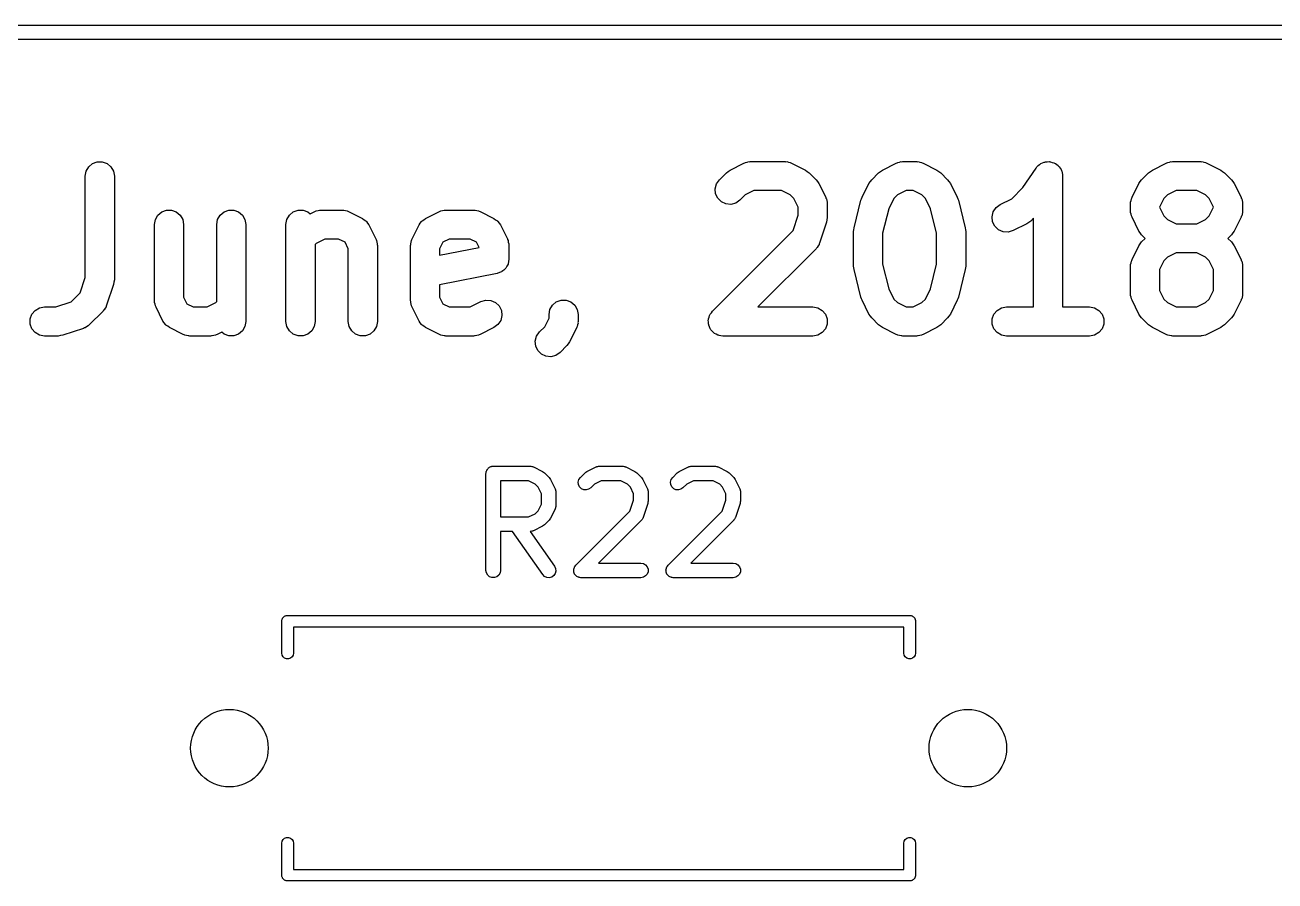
# Model space of a CAD drawing. Extents: x 25 to 125, y -131 to -25.
# Drawn here: x 37.01 to 49.91, y -33.76 to -24.93 of the extents above; entities that cross this region are included whole.
import ezdxf

# ---------------------------------------------------------------- set-up
doc = ezdxf.new("R2010")
doc.units = 0
doc.header["$MEASUREMENT"] = 0
doc.layers.add('BLACK', color=7, linetype='CONTINUOUS')

msp = doc.modelspace()

# ---------------------------------------------------------------- linework, layer by layer
at = {"layer": 'Black'}
for p, q in [((25, -24.925), (125, -24.925)), ((124.925, -25.075), (25.075, -25.075)), ((37.6286, -26.4836), (37.6376, -26.4323)), ((37.6376, -26.4323), (37.6637, -26.3872)), ((37.6637, -26.3872), (37.7036, -26.3537)), ((37.7036, -26.3537), (37.7525, -26.3358)), ((37.7525, -26.3358), (37.8046, -26.3358)), ((37.8046, -26.3358), (37.8536, -26.3537)), ((37.8536, -26.3537), (37.8935, -26.3872)), ((37.8935, -26.3872), (37.9195, -26.4323)), ((37.9195, -26.4323), (37.9286, -26.4836)), ((44.2439, -26.4489), (44.2636, -26.4352)), ((44.2636, -26.4352), (44.2829, -26.4208)), ((44.2829, -26.4208), (44.4258, -26.3494)), ((44.4258, -26.3494), (44.4341, -26.3469)), ((44.4341, -26.3469), (44.4416, -26.3426)), ((44.4416, -26.3426), (44.4589, -26.3396)), ((44.4589, -26.3396), (44.4757, -26.3346)), ((44.4757, -26.3346), (44.4843, -26.3351)), ((44.4843, -26.3351), (44.4929, -26.3336)), ((44.4929, -26.3336), (44.85, -26.3336)), ((44.85, -26.3336), (44.8585, -26.3351)), ((44.8585, -26.3351), (44.8672, -26.3346)), ((44.8672, -26.3346), (44.884, -26.3396)), ((44.884, -26.3396), (44.9013, -26.3426)), ((44.9013, -26.3426), (44.9088, -26.3469)), ((44.9088, -26.3469), (44.9171, -26.3494)), ((44.9171, -26.3494), (45.0599, -26.4208)), ((45.0599, -26.4208), (45.0792, -26.4351)), ((45.0792, -26.4351), (45.0989, -26.4489)), ((45.8154, -26.4489), (45.835, -26.4352)), ((45.835, -26.4352), (45.8543, -26.4208)), ((45.8543, -26.4208), (45.9972, -26.3494)), ((45.9972, -26.3494), (46.0055, -26.3469)), ((46.0055, -26.3469), (46.013, -26.3426)), ((46.013, -26.3426), (46.0303, -26.3396)), ((46.0303, -26.3396), (46.0471, -26.3346)), ((46.0471, -26.3346), (46.0558, -26.3351)), ((46.0558, -26.3351), (46.0643, -26.3336)), ((46.0643, -26.3336), (46.2071, -26.3336)), ((46.2071, -26.3336), (46.2157, -26.3351)), ((46.2157, -26.3351), (46.2243, -26.3346)), ((46.2243, -26.3346), (46.2411, -26.3396)), ((46.2411, -26.3396), (46.2584, -26.3426)), ((46.2584, -26.3426), (46.2659, -26.3469)), ((46.2659, -26.3469), (46.2742, -26.3494)), ((46.2742, -26.3494), (46.4171, -26.4208)), ((46.4171, -26.4208), (46.4364, -26.4351)), ((46.4364, -26.4351), (46.4561, -26.4489)), ((47.3049, -26.6023), (47.4395, -26.4004)), ((47.4395, -26.4004), (47.4452, -26.3944)), ((47.4452, -26.3944), (47.4494, -26.3872)), ((47.4494, -26.3872), (47.4631, -26.3756)), ((47.4631, -26.3756), (47.4755, -26.3627)), ((47.4755, -26.3627), (47.4829, -26.359)), ((47.4829, -26.359), (47.4893, -26.3537)), ((47.4893, -26.3537), (47.5061, -26.3475)), ((47.5061, -26.3475), (47.5222, -26.3396)), ((47.5222, -26.3396), (47.5304, -26.3387)), ((47.5304, -26.3387), (47.5382, -26.3358)), ((47.5382, -26.3358), (47.5561, -26.3358)), ((47.5561, -26.3358), (47.5739, -26.3339)), ((47.5739, -26.3339), (47.582, -26.3358)), ((47.582, -26.3358), (47.5903, -26.3358)), ((47.5903, -26.3358), (47.6072, -26.342)), ((47.6072, -26.342), (47.6246, -26.3462)), ((47.6246, -26.3462), (47.6315, -26.3508)), ((47.6315, -26.3508), (47.6393, -26.3537)), ((47.6393, -26.3537), (47.653, -26.3652)), ((47.653, -26.3652), (47.6679, -26.3751)), ((47.6679, -26.3751), (47.6728, -26.3818)), ((47.6728, -26.3818), (47.6792, -26.3872)), ((47.6792, -26.3872), (47.6881, -26.4027)), ((47.6881, -26.4027), (47.6987, -26.4171)), ((47.6987, -26.4171), (47.7011, -26.4251)), ((47.7011, -26.4251), (47.7052, -26.4323)), ((47.7052, -26.4323), (47.7083, -26.4499)), ((48.6011, -26.4489), (48.6208, -26.4351)), ((48.6208, -26.4351), (48.6401, -26.4208)), ((48.6401, -26.4208), (48.7829, -26.3494)), ((48.7829, -26.3494), (48.7912, -26.3469)), ((48.7912, -26.3469), (48.7987, -26.3426)), ((48.7987, -26.3426), (48.816, -26.3396)), ((48.816, -26.3396), (48.8329, -26.3346)), ((48.8329, -26.3346), (48.8415, -26.3351)), ((48.8415, -26.3351), (48.85, -26.3336)), ((48.85, -26.3336), (49.1357, -26.3336)), ((49.1357, -26.3336), (49.1442, -26.3351)), ((49.1442, -26.3351), (49.1529, -26.3346)), ((49.1529, -26.3346), (49.1697, -26.3396)), ((49.1697, -26.3396), (49.187, -26.3426)), ((49.187, -26.3426), (49.1945, -26.3469)), ((49.1945, -26.3469), (49.2028, -26.3494)), ((49.2028, -26.3494), (49.3457, -26.4208)), ((49.3457, -26.4208), (49.3649, -26.4351)), ((49.3649, -26.4351), (49.3846, -26.4489)), ((37.6286, -27.5307), (37.6286, -26.4836)), ((37.9286, -26.4836), (37.9286, -27.555)), ((44.1291, -26.6134), (44.1426, -26.563)), ((44.1426, -26.563), (44.1725, -26.5204)), ((44.1725, -26.5204), (44.2439, -26.4489)), ((45.0989, -26.4489), (45.1704, -26.5204)), ((45.1704, -26.5204), (45.1841, -26.54)), ((45.1841, -26.54), (45.1985, -26.5593)), ((45.1985, -26.5593), (45.2699, -26.7022)), ((45.6444, -26.7022), (45.7158, -26.5593)), ((45.7158, -26.5593), (45.7302, -26.54)), ((45.7302, -26.54), (45.7439, -26.5204)), ((45.7439, -26.5204), (45.8154, -26.4489)), ((46.4561, -26.4489), (46.5275, -26.5204)), ((46.5275, -26.5204), (46.5413, -26.54)), ((46.5413, -26.54), (46.5556, -26.5593)), ((46.5556, -26.5593), (46.627, -26.7022)), ((47.7083, -26.4499), (47.7134, -26.4671)), ((47.7134, -26.4671), (47.7128, -26.4754)), ((47.7128, -26.4754), (47.7143, -26.4836)), ((47.7143, -26.4836), (47.7143, -27.8336)), ((48.4301, -26.7022), (48.5015, -26.5593)), ((48.5015, -26.5593), (48.5159, -26.5401)), ((48.5159, -26.5401), (48.5296, -26.5204)), ((48.5296, -26.5204), (48.6011, -26.4489)), ((49.3846, -26.4489), (49.4561, -26.5204)), ((49.4561, -26.5204), (49.4698, -26.54)), ((49.4698, -26.54), (49.4842, -26.5593)), ((49.4842, -26.5593), (49.5556, -26.7022)), ((44.1337, -26.6653), (44.1291, -26.6134)), ((44.1557, -26.7125), (44.1337, -26.6653)), ((44.4389, -26.6783), (44.3846, -26.7325)), ((44.5283, -26.6336), (44.4389, -26.6783)), ((44.8146, -26.6336), (44.5283, -26.6336)), ((44.904, -26.6783), (44.8146, -26.6336)), ((44.941, -26.7153), (44.904, -26.6783)), ((46.0103, -26.6783), (45.9733, -26.7153)), ((46.0997, -26.6336), (46.0103, -26.6783)), ((46.1717, -26.6336), (46.0997, -26.6336)), ((46.2611, -26.6783), (46.1717, -26.6336)), ((46.2982, -26.7153), (46.2611, -26.6783)), ((47.1897, -26.7174), (47.3049, -26.6023)), ((48.796, -26.6783), (48.759, -26.7153)), ((48.8854, -26.6336), (48.796, -26.6783)), ((49.1003, -26.6336), (48.8854, -26.6336)), ((49.1897, -26.6783), (49.1003, -26.6336)), ((49.2267, -26.7153), (49.1897, -26.6783)), ((44.1925, -26.7493), (44.1557, -26.7125)), ((44.2397, -26.7713), (44.1925, -26.7493)), ((44.2916, -26.7759), (44.2397, -26.7713)), ((44.342, -26.7624), (44.2916, -26.7759)), ((44.3846, -26.7325), (44.342, -26.7624)), ((44.9857, -26.8047), (44.941, -26.7153)), ((44.9857, -26.8878), (44.9857, -26.8047)), ((45.2699, -26.7022), (45.2723, -26.7105)), ((45.2723, -26.7105), (45.2767, -26.718)), ((45.2767, -26.718), (45.2797, -26.7353)), ((45.2797, -26.7353), (45.2847, -26.7521)), ((45.2847, -26.7521), (45.2842, -26.7608)), ((45.2842, -26.7608), (45.2857, -26.7693)), ((45.2857, -26.7693), (45.2857, -26.9121)), ((45.5616, -27.0186), (45.6331, -26.7329)), ((45.6331, -26.7329), (45.6397, -26.7179)), ((45.6397, -26.7179), (45.6444, -26.7022)), ((45.9201, -26.8216), (45.8571, -27.0735)), ((45.9733, -26.7153), (45.9201, -26.8216)), ((46.3513, -26.8216), (46.2982, -26.7153)), ((46.4143, -27.0735), (46.3513, -26.8216)), ((46.627, -26.7022), (46.6317, -26.7179)), ((46.6317, -26.7179), (46.6384, -26.7329)), ((46.6384, -26.7329), (46.7098, -27.0186)), ((46.9981, -26.8525), (47.0268, -26.809)), ((47.0268, -26.809), (47.0686, -26.778)), ((47.0686, -26.778), (47.1897, -26.7174)), ((48.4143, -26.7693), (48.4158, -26.7608)), ((48.4143, -26.8407), (48.4143, -26.7693)), ((48.4153, -26.7521), (48.4203, -26.7353)), ((48.4158, -26.7608), (48.4153, -26.7521)), ((48.4203, -26.7353), (48.4233, -26.718)), ((48.4233, -26.718), (48.4277, -26.7105)), ((48.4277, -26.7105), (48.4301, -26.7022)), ((48.759, -26.7153), (48.7143, -26.8047)), ((48.7143, -26.8047), (48.7143, -26.8053)), ((48.7143, -26.8053), (48.759, -26.8947)), ((49.2714, -26.8047), (49.2267, -26.7153)), ((49.2267, -26.8947), (49.2714, -26.8053)), ((49.2714, -26.8053), (49.2714, -26.8047)), ((49.5556, -26.7022), (49.5581, -26.7105)), ((49.5581, -26.7105), (49.5624, -26.718)), ((49.5624, -26.718), (49.5654, -26.7353)), ((49.5654, -26.7353), (49.5704, -26.7521)), ((49.5704, -26.7521), (49.5699, -26.7608)), ((49.5699, -26.7608), (49.5714, -26.7693)), ((49.5714, -26.7693), (49.5714, -26.8407)), ((38.3429, -26.9836), (38.3519, -26.9323)), ((38.3519, -26.9323), (38.378, -26.8872)), ((38.378, -26.8872), (38.4179, -26.8537)), ((38.4179, -26.8537), (38.4668, -26.8358)), ((38.4668, -26.8358), (38.5189, -26.8358)), ((38.5189, -26.8358), (38.5679, -26.8537)), ((38.5679, -26.8537), (38.6078, -26.8872)), ((38.6078, -26.8872), (38.6338, -26.9323)), ((38.6338, -26.9323), (38.6429, -26.9836)), ((38.9857, -26.9836), (38.9948, -26.9323)), ((38.9948, -26.9323), (39.0208, -26.8872)), ((39.0208, -26.8872), (39.0607, -26.8537)), ((39.0607, -26.8537), (39.1097, -26.8358)), ((39.1097, -26.8358), (39.1618, -26.8358)), ((39.1618, -26.8358), (39.2107, -26.8537)), ((39.2107, -26.8537), (39.2506, -26.8872)), ((39.2506, -26.8872), (39.2767, -26.9323)), ((39.2767, -26.9323), (39.2857, -26.9836)), ((39.7, -26.9836), (39.709, -26.9323)), ((39.709, -26.9323), (39.7351, -26.8872)), ((39.7351, -26.8872), (39.775, -26.8537)), ((39.775, -26.8537), (39.824, -26.8358)), ((39.824, -26.8358), (39.876, -26.8358)), ((39.876, -26.8358), (39.925, -26.8537)), ((39.925, -26.8537), (39.9488, -26.8736)), ((39.9488, -26.8736), (39.9972, -26.8494)), ((39.9972, -26.8494), (40.0055, -26.8469)), ((40.0055, -26.8469), (40.013, -26.8426)), ((40.013, -26.8426), (40.0303, -26.8396)), ((40.0303, -26.8396), (40.0471, -26.8346)), ((40.0471, -26.8346), (40.0558, -26.8351)), ((40.0558, -26.8351), (40.0643, -26.8336)), ((40.0643, -26.8336), (40.2786, -26.8336)), ((40.2786, -26.8336), (40.2871, -26.8351)), ((40.2871, -26.8351), (40.2957, -26.8346)), ((40.2957, -26.8346), (40.3126, -26.8396)), ((40.3126, -26.8396), (40.3299, -26.8426)), ((40.3299, -26.8426), (40.3374, -26.8469)), ((40.3374, -26.8469), (40.3457, -26.8494)), ((40.3457, -26.8494), (40.4885, -26.9208)), ((40.4885, -26.9208), (40.5062, -26.9339)), ((40.5062, -26.9339), (40.5246, -26.9461)), ((40.5246, -26.9461), (40.527, -26.9494)), ((40.527, -26.9494), (40.5304, -26.9519)), ((40.5304, -26.9519), (40.5425, -26.9702)), ((41.0861, -26.9702), (41.0982, -26.9519)), ((41.0982, -26.9519), (41.1015, -26.9494)), ((41.1015, -26.9494), (41.104, -26.9461)), ((41.104, -26.9461), (41.1224, -26.934)), ((41.1224, -26.934), (41.1401, -26.9208)), ((41.1401, -26.9208), (41.2829, -26.8494)), ((41.2829, -26.8494), (41.2912, -26.8469)), ((41.2912, -26.8469), (41.2987, -26.8426)), ((41.2987, -26.8426), (41.316, -26.8396)), ((41.316, -26.8396), (41.3329, -26.8346)), ((41.3329, -26.8346), (41.3415, -26.8351)), ((41.3415, -26.8351), (41.35, -26.8336)), ((41.35, -26.8336), (41.6357, -26.8336)), ((41.6357, -26.8336), (41.6442, -26.8351)), ((41.6442, -26.8351), (41.6529, -26.8346)), ((41.6529, -26.8346), (41.6697, -26.8396)), ((41.6697, -26.8396), (41.687, -26.8426)), ((41.687, -26.8426), (41.6945, -26.8469)), ((41.6945, -26.8469), (41.7028, -26.8494)), ((41.7028, -26.8494), (41.8457, -26.9208)), ((41.8457, -26.9208), (41.8633, -26.9339)), ((41.8633, -26.9339), (41.8817, -26.9461)), ((41.8817, -26.9461), (41.8842, -26.9494)), ((41.8842, -26.9494), (41.8875, -26.9519)), ((41.8875, -26.9519), (41.8996, -26.9702)), ((44.9332, -27.0454), (44.9857, -26.8878)), ((45.2815, -26.9358), (45.278, -26.9596)), ((45.2857, -26.9121), (45.2815, -26.9358)), ((46.986, -26.9032), (46.9981, -26.8525)), ((46.9919, -26.9549), (46.986, -26.9032)), ((47.0152, -27.0015), (46.9919, -26.9549)), ((47.3846, -26.9468), (47.365, -26.9606)), ((47.4143, -26.9171), (47.3846, -26.9468)), ((47.4143, -27.8336), (47.4143, -26.9171)), ((48.4158, -26.8492), (48.4143, -26.8407)), ((48.4153, -26.8579), (48.4158, -26.8492)), ((48.4203, -26.8747), (48.4153, -26.8579)), ((48.4233, -26.892), (48.4203, -26.8747)), ((48.4277, -26.8995), (48.4233, -26.892)), ((48.4301, -26.9078), (48.4277, -26.8995)), ((48.5015, -27.0507), (48.4301, -26.9078)), ((48.759, -26.8947), (48.796, -26.9317)), ((48.796, -26.9317), (48.8854, -26.9764)), ((49.1003, -26.9764), (49.1897, -26.9317)), ((49.1897, -26.9317), (49.2267, -26.8947)), ((49.5556, -26.9078), (49.4842, -27.0507)), ((49.5581, -26.8995), (49.5556, -26.9078)), ((49.5624, -26.892), (49.5581, -26.8995)), ((49.5654, -26.8747), (49.5624, -26.892)), ((49.5704, -26.8579), (49.5654, -26.8747)), ((49.5714, -26.8407), (49.5699, -26.8492)), ((49.5699, -26.8492), (49.5704, -26.8579)), ((38.3429, -27.7693), (38.3429, -26.9836)), ((38.6429, -26.9836), (38.6429, -27.7339)), ((38.9857, -27.7786), (38.9857, -26.9836)), ((39.2857, -26.9836), (39.2857, -27.9836)), ((39.7, -27.9836), (39.7, -26.9836)), ((40.5425, -26.9702), (40.5556, -26.9879)), ((40.5556, -26.9879), (40.627, -27.1308)), ((41.0016, -27.1308), (41.073, -26.9879)), ((41.073, -26.9879), (41.0861, -26.9702)), ((41.8996, -26.9702), (41.9127, -26.9879)), ((41.9127, -26.9879), (41.9842, -27.1308)), ((44.1011, -27.8775), (44.9332, -27.0454)), ((45.278, -26.9596), (45.2066, -27.1739)), ((45.5571, -27.055), (45.5603, -27.0369)), ((45.5571, -27.4121), (45.5571, -27.055)), ((45.5603, -27.0369), (45.5616, -27.0186)), ((45.8571, -27.0735), (45.8571, -27.3937)), ((46.4143, -27.3937), (46.4143, -27.0735)), ((46.7098, -27.0186), (46.7111, -27.0369)), ((46.7111, -27.0369), (46.7143, -27.055)), ((46.7143, -27.055), (46.7143, -27.4121)), ((47.0531, -27.0373), (47.0152, -27.0015)), ((47.1009, -27.058), (47.0531, -27.0373)), ((47.1529, -27.0612), (47.1009, -27.058)), ((47.2028, -27.0463), (47.1529, -27.0612)), ((47.3457, -26.9749), (47.2028, -27.0463)), ((47.365, -26.9606), (47.3457, -26.9749)), ((48.5159, -27.0699), (48.5015, -27.0507)), ((48.5296, -27.0896), (48.5159, -27.0699)), ((48.8854, -26.9764), (49.1003, -26.9764)), ((49.4698, -27.07), (49.4561, -27.0896)), ((49.4842, -27.0507), (49.4698, -27.07)), ((40.0103, -27.1783), (40, -27.1886)), ((40, -27.1886), (40, -27.9836)), ((40.0997, -27.1336), (40.0103, -27.1783)), ((40.2432, -27.1336), (40.0997, -27.1336)), ((40.3096, -27.1668), (40.2432, -27.1336)), ((40.3429, -27.2333), (40.3096, -27.1668)), ((40.627, -27.1308), (40.6295, -27.1391)), ((40.6295, -27.1391), (40.6338, -27.1466)), ((40.6338, -27.1466), (40.6369, -27.1639)), ((40.6369, -27.1639), (40.6419, -27.1807)), ((40.6419, -27.1807), (40.6414, -27.1893)), ((40.6414, -27.1893), (40.6429, -27.1979)), ((40.6429, -27.1979), (40.6429, -27.9836)), ((40.9857, -27.1979), (40.9872, -27.1893)), ((40.9857, -27.7693), (40.9857, -27.1979)), ((40.9867, -27.1807), (40.9917, -27.1639)), ((40.9872, -27.1893), (40.9867, -27.1807)), ((40.9917, -27.1639), (40.9948, -27.1466)), ((40.9948, -27.1466), (40.9991, -27.1391)), ((40.9991, -27.1391), (41.0016, -27.1308)), ((41.3189, -27.1668), (41.2857, -27.2333)), ((41.3854, -27.1336), (41.3189, -27.1668)), ((41.6003, -27.1336), (41.3854, -27.1336)), ((41.6668, -27.1668), (41.6003, -27.1336)), ((41.6929, -27.2192), (41.6668, -27.1668)), ((41.9842, -27.1308), (41.9866, -27.1391)), ((41.9866, -27.1391), (41.991, -27.1466)), ((41.991, -27.1466), (41.994, -27.1639)), ((41.994, -27.1639), (41.999, -27.1807)), ((41.999, -27.1807), (41.9985, -27.1893)), ((41.9985, -27.1893), (42, -27.1979)), ((42, -27.1979), (42, -27.3407)), ((45.1902, -27.2042), (45.1818, -27.2197)), ((45.2002, -27.1898), (45.1902, -27.2042)), ((45.2025, -27.1815), (45.2002, -27.1898)), ((45.2066, -27.1739), (45.2025, -27.1815)), ((48.4301, -27.3451), (48.5015, -27.2022)), ((48.5015, -27.2022), (48.5159, -27.1829)), ((48.5159, -27.1829), (48.5296, -27.1632)), ((48.5664, -27.1264), (48.5296, -27.0896)), ((48.5296, -27.1632), (48.5664, -27.1264)), ((49.4561, -27.0896), (49.4193, -27.1264)), ((49.4193, -27.1264), (49.4561, -27.1632)), ((49.4561, -27.1632), (49.4698, -27.1829)), ((49.4698, -27.1829), (49.4842, -27.2022)), ((49.4842, -27.2022), (49.5556, -27.3451)), ((40.3429, -27.9836), (40.3429, -27.2333)), ((41.2857, -27.3006), (41.6929, -27.2192)), ((41.2857, -27.2333), (41.2857, -27.3006)), ((42, -27.3407), (41.9958, -27.3647)), ((45.1704, -27.2325), (44.5693, -27.8336)), ((45.1753, -27.2254), (45.1704, -27.2325)), ((45.1818, -27.2197), (45.1753, -27.2254)), ((48.4277, -27.3533), (48.4301, -27.3451)), ((48.796, -27.3211), (48.759, -27.3581)), ((48.8854, -27.2764), (48.796, -27.3211)), ((49.1003, -27.2764), (48.8854, -27.2764)), ((49.1897, -27.3211), (49.1003, -27.2764)), ((49.2267, -27.3581), (49.1897, -27.3211)), ((49.5556, -27.3451), (49.5581, -27.3533)), ((41.925, -27.4706), (41.9021, -27.4789)), ((41.9263, -27.4695), (41.925, -27.4706)), ((41.928, -27.4689), (41.9263, -27.4695)), ((41.9462, -27.4528), (41.928, -27.4689)), ((41.9649, -27.4371), (41.9462, -27.4528)), ((41.9658, -27.4356), (41.9649, -27.4371)), ((41.9671, -27.4345), (41.9658, -27.4356)), ((41.9788, -27.4131), (41.9671, -27.4345)), ((41.991, -27.392), (41.9788, -27.4131)), ((41.9913, -27.3903), (41.991, -27.392)), ((41.9921, -27.3888), (41.9913, -27.3903)), ((41.9958, -27.3647), (41.9921, -27.3888)), ((45.5603, -27.4302), (45.5571, -27.4121)), ((45.5616, -27.4485), (45.5603, -27.4302)), ((45.6331, -27.7342), (45.5616, -27.4485)), ((45.8571, -27.3937), (45.9201, -27.6455)), ((46.3513, -27.6455), (46.4143, -27.3937)), ((46.7098, -27.4485), (46.6384, -27.7342)), ((46.7111, -27.4302), (46.7098, -27.4485)), ((46.7143, -27.4121), (46.7111, -27.4302)), ((48.4143, -27.4121), (48.4158, -27.4036)), ((48.4143, -27.6979), (48.4143, -27.4121)), ((48.4153, -27.395), (48.4203, -27.3781)), ((48.4158, -27.4036), (48.4153, -27.395)), ((48.4203, -27.3781), (48.4233, -27.3608)), ((48.4233, -27.3608), (48.4277, -27.3533)), ((48.759, -27.3581), (48.7143, -27.4476)), ((48.7143, -27.4476), (48.7143, -27.6624)), ((49.2714, -27.4476), (49.2267, -27.3581)), ((49.2714, -27.6624), (49.2714, -27.4476)), ((49.5581, -27.3533), (49.5624, -27.3608)), ((49.5624, -27.3608), (49.5654, -27.3781)), ((49.5654, -27.3781), (49.5704, -27.395)), ((49.5704, -27.395), (49.5699, -27.4036)), ((49.5699, -27.4036), (49.5714, -27.4121)), ((49.5714, -27.4121), (49.5714, -27.6979)), ((37.576, -27.6883), (37.6286, -27.5307)), ((37.9209, -27.6024), (37.8494, -27.8167)), ((37.9244, -27.5787), (37.9209, -27.6024)), ((37.9286, -27.555), (37.9244, -27.5787)), ((41.8794, -27.4878), (41.2857, -27.6065)), ((41.9021, -27.4789), (41.8794, -27.4878)), ((37.4833, -27.781), (37.576, -27.6883)), ((41.2857, -27.6065), (41.2857, -27.7339)), ((45.9201, -27.6455), (45.9733, -27.7519)), ((46.2982, -27.7519), (46.3513, -27.6455)), ((48.4158, -27.7064), (48.4143, -27.6979)), ((48.4153, -27.715), (48.4158, -27.7064)), ((48.4203, -27.7318), (48.4153, -27.715)), ((48.4233, -27.7492), (48.4203, -27.7318)), ((48.7143, -27.6624), (48.759, -27.7519)), ((49.2267, -27.7519), (49.2714, -27.6624)), ((49.5654, -27.7319), (49.5624, -27.7492)), ((49.5704, -27.715), (49.5654, -27.7319)), ((49.5714, -27.6979), (49.5699, -27.7064)), ((49.5699, -27.7064), (49.5704, -27.715)), ((37.1107, -27.8687), (37.1558, -27.8426)), ((37.1558, -27.8426), (37.2071, -27.8336)), ((37.2071, -27.8336), (37.3257, -27.8336)), ((37.3257, -27.8336), (37.4833, -27.781)), ((37.833, -27.8471), (37.8246, -27.8625)), ((37.8431, -27.8327), (37.833, -27.8471)), ((37.8453, -27.8243), (37.8431, -27.8327)), ((37.8494, -27.8167), (37.8453, -27.8243)), ((38.3444, -27.7778), (38.3429, -27.7693)), ((38.3438, -27.7864), (38.3444, -27.7778)), ((38.3489, -27.8033), (38.3438, -27.7864)), ((38.3519, -27.8206), (38.3489, -27.8033)), ((38.3562, -27.8281), (38.3519, -27.8206)), ((38.3587, -27.8364), (38.3562, -27.8281)), ((38.4301, -27.9792), (38.3587, -27.8364)), ((38.6429, -27.7339), (38.6761, -27.8003)), ((38.6761, -27.8003), (38.7426, -27.8336)), ((38.7426, -27.8336), (38.886, -27.8336)), ((38.886, -27.8336), (38.9754, -27.7889)), ((38.9754, -27.7889), (38.9857, -27.7786)), ((40.9872, -27.7778), (40.9857, -27.7693)), ((40.9867, -27.7864), (40.9872, -27.7778)), ((40.9917, -27.8033), (40.9867, -27.7864)), ((40.9948, -27.8206), (40.9917, -27.8033)), ((40.9991, -27.8281), (40.9948, -27.8206)), ((41.0016, -27.8364), (40.9991, -27.8281)), ((41.073, -27.9792), (41.0016, -27.8364)), ((41.2857, -27.7339), (41.3189, -27.8003)), ((41.3189, -27.8003), (41.3854, -27.8336)), ((41.3854, -27.8336), (41.6003, -27.8336)), ((41.6003, -27.8336), (41.7115, -27.778)), ((41.7115, -27.778), (41.7614, -27.7631)), ((41.7614, -27.7631), (41.8134, -27.7662)), ((41.8134, -27.7662), (41.8612, -27.787)), ((41.8612, -27.787), (41.899, -27.8228)), ((41.899, -27.8228), (41.9223, -27.8694)), ((42.4143, -27.9121), (42.4233, -27.8608)), ((42.4233, -27.8608), (42.4494, -27.8157)), ((42.4494, -27.8157), (42.4893, -27.7822)), ((42.4893, -27.7822), (42.5382, -27.7644)), ((42.5382, -27.7644), (42.5903, -27.7644)), ((42.5903, -27.7644), (42.6393, -27.7822)), ((42.6393, -27.7822), (42.6792, -27.8157)), ((42.6792, -27.8157), (42.7052, -27.8608)), ((42.7052, -27.8608), (42.7143, -27.9121)), ((44.5693, -27.8336), (45.1357, -27.8336)), ((45.1357, -27.8336), (45.187, -27.8426)), ((45.187, -27.8426), (45.2321, -27.8687)), ((45.6397, -27.7492), (45.6331, -27.7342)), ((45.6444, -27.7649), (45.6397, -27.7492)), ((45.7158, -27.9078), (45.6444, -27.7649)), ((45.9733, -27.7519), (46.0103, -27.7889)), ((46.0103, -27.7889), (46.0997, -27.8336)), ((46.0997, -27.8336), (46.1717, -27.8336)), ((46.1717, -27.8336), (46.2611, -27.7889)), ((46.2611, -27.7889), (46.2982, -27.7519)), ((46.627, -27.7649), (46.5556, -27.9078)), ((46.6317, -27.7492), (46.627, -27.7649)), ((46.6384, -27.7342), (46.6317, -27.7492)), ((47.0393, -27.8687), (47.0844, -27.8426)), ((47.0844, -27.8426), (47.1357, -27.8336)), ((47.1357, -27.8336), (47.4143, -27.8336)), ((47.7143, -27.8336), (47.9929, -27.8336)), ((47.9929, -27.8336), (48.0442, -27.8426)), ((48.0442, -27.8426), (48.0893, -27.8687)), ((48.4277, -27.7567), (48.4233, -27.7492)), ((48.4301, -27.7649), (48.4277, -27.7567)), ((48.5015, -27.9078), (48.4301, -27.7649)), ((48.759, -27.7519), (48.796, -27.7889)), ((48.796, -27.7889), (48.8854, -27.8336)), ((48.8854, -27.8336), (49.1003, -27.8336)), ((49.1003, -27.8336), (49.1897, -27.7889)), ((49.1897, -27.7889), (49.2267, -27.7519)), ((49.5556, -27.7649), (49.4842, -27.9078)), ((49.5581, -27.7567), (49.5556, -27.7649)), ((49.5624, -27.7492), (49.5581, -27.7567)), ((37.0594, -27.9575), (37.0772, -27.9086)), ((37.0594, -28.0096), (37.0594, -27.9575)), ((37.0772, -27.9086), (37.1107, -27.8687)), ((37.8132, -27.8754), (37.6704, -28.0182)), ((37.8182, -27.8683), (37.8132, -27.8754)), ((37.8246, -27.8625), (37.8182, -27.8683)), ((38.4432, -27.9969), (38.4301, -27.9792)), ((39.2857, -27.9836), (39.2767, -28.0349)), ((39.709, -28.0349), (39.7, -27.9836)), ((40, -27.9836), (39.991, -28.0349)), ((40.3519, -28.0349), (40.3429, -27.9836)), ((40.6429, -27.9836), (40.6338, -28.0349)), ((41.0861, -27.9969), (41.073, -27.9792)), ((41.9162, -27.9718), (41.8875, -28.0153)), ((41.9283, -27.9211), (41.9162, -27.9718)), ((41.9223, -27.8694), (41.9283, -27.9211)), ((42.3696, -28.0376), (42.4143, -27.9482)), ((42.4143, -27.9482), (42.4143, -27.9121)), ((42.7143, -27.9836), (42.7128, -27.9921)), ((42.7143, -27.9121), (42.7143, -27.9836)), ((44.0577, -27.9705), (44.0594, -27.9641)), ((44.0594, -27.99), (44.0577, -27.9705)), ((44.0594, -27.9575), (44.0661, -27.9391)), ((44.0594, -27.9641), (44.0594, -27.9575)), ((44.0594, -28.0096), (44.0594, -27.99)), ((44.0661, -27.9391), (44.0712, -27.9202)), ((44.0712, -27.9202), (44.075, -27.9148)), ((44.075, -27.9148), (44.0772, -27.9086)), ((44.0772, -27.9086), (44.0898, -27.8936)), ((44.0898, -27.8936), (44.1011, -27.8775)), ((45.2321, -27.8687), (45.2656, -27.9086)), ((45.2656, -27.9086), (45.2834, -27.9575)), ((45.2834, -27.9575), (45.2834, -28.0096)), ((45.7302, -27.9271), (45.7158, -27.9078)), ((45.7439, -27.9468), (45.7302, -27.9271)), ((45.8154, -28.0182), (45.7439, -27.9468)), ((46.5275, -27.9468), (46.4561, -28.0182)), ((46.5413, -27.9271), (46.5275, -27.9468)), ((46.5556, -27.9078), (46.5413, -27.9271)), ((46.988, -27.9575), (47.0058, -27.9086)), ((46.988, -28.0096), (46.988, -27.9575)), ((47.0058, -27.9086), (47.0393, -27.8687)), ((48.0893, -27.8687), (48.1228, -27.9086)), ((48.1228, -27.9086), (48.1406, -27.9575)), ((48.1406, -27.9575), (48.1406, -28.0096)), ((48.5159, -27.9271), (48.5015, -27.9078)), ((48.5296, -27.9468), (48.5159, -27.9271)), ((48.6011, -28.0182), (48.5296, -27.9468)), ((49.4561, -27.9468), (49.3846, -28.0182)), ((49.4698, -27.9271), (49.4561, -27.9468)), ((49.4842, -27.9078), (49.4698, -27.9271)), ((37.0772, -28.0586), (37.0594, -28.0096)), ((37.1107, -28.0985), (37.0772, -28.0586)), ((37.1558, -28.1245), (37.1107, -28.0985)), ((37.6117, -28.0544), (37.3974, -28.1259)), ((37.6193, -28.0503), (37.6117, -28.0544)), ((37.6277, -28.0481), (37.6193, -28.0503)), ((37.6421, -28.038), (37.6277, -28.0481)), ((37.6575, -28.0296), (37.6421, -28.038)), ((37.6633, -28.0232), (37.6575, -28.0296)), ((37.6704, -28.0182), (37.6633, -28.0232)), ((38.4554, -28.0153), (38.4432, -27.9969)), ((38.4587, -28.0177), (38.4554, -28.0153)), ((38.4612, -28.0211), (38.4587, -28.0177)), ((38.4795, -28.0332), (38.4612, -28.0211)), ((38.4972, -28.0463), (38.4795, -28.0332)), ((38.6401, -28.1177), (38.4972, -28.0463)), ((38.6484, -28.1202), (38.6401, -28.1177)), ((38.9885, -28.1177), (38.9802, -28.1202)), ((39.0369, -28.0935), (38.9885, -28.1177)), ((39.0607, -28.1135), (39.0369, -28.0935)), ((39.1097, -28.1313), (39.0607, -28.1135)), ((39.2107, -28.1135), (39.1618, -28.1313)), ((39.2506, -28.08), (39.2107, -28.1135)), ((39.2767, -28.0349), (39.2506, -28.08)), ((39.7351, -28.08), (39.709, -28.0349)), ((39.775, -28.1135), (39.7351, -28.08)), ((39.824, -28.1313), (39.775, -28.1135)), ((39.925, -28.1135), (39.876, -28.1313)), ((39.9649, -28.08), (39.925, -28.1135)), ((39.991, -28.0349), (39.9649, -28.08)), ((40.378, -28.08), (40.3519, -28.0349)), ((40.4179, -28.1135), (40.378, -28.08)), ((40.4668, -28.1313), (40.4179, -28.1135)), ((40.5679, -28.1135), (40.5189, -28.1313)), ((40.6078, -28.08), (40.5679, -28.1135)), ((40.6338, -28.0349), (40.6078, -28.08)), ((41.0982, -28.0153), (41.0861, -27.9969)), ((41.1015, -28.0177), (41.0982, -28.0153)), ((41.104, -28.0211), (41.1015, -28.0177)), ((41.1224, -28.0332), (41.104, -28.0211)), ((41.1401, -28.0463), (41.1224, -28.0332)), ((41.2829, -28.1177), (41.1401, -28.0463)), ((41.2912, -28.1202), (41.2829, -28.1177)), ((41.7028, -28.1177), (41.6945, -28.1202)), ((41.8457, -28.0463), (41.7028, -28.1177)), ((41.8875, -28.0153), (41.8457, -28.0463)), ((42.2855, -28.1345), (42.3154, -28.0918)), ((42.3154, -28.0918), (42.3696, -28.0376)), ((42.6985, -28.0507), (42.627, -28.1935)), ((42.7009, -28.0424), (42.6985, -28.0507)), ((42.7052, -28.0349), (42.7009, -28.0424)), ((42.7083, -28.0176), (42.7052, -28.0349)), ((42.7133, -28.0007), (42.7083, -28.0176)), ((42.7128, -27.9921), (42.7133, -28.0007)), ((44.0617, -28.0158), (44.0594, -28.0096)), ((44.0623, -28.0224), (44.0617, -28.0158)), ((44.0705, -28.0402), (44.0623, -28.0224)), ((44.0772, -28.0586), (44.0705, -28.0402)), ((44.0815, -28.0636), (44.0772, -28.0586)), ((44.0843, -28.0696), (44.0815, -28.0636)), ((44.0981, -28.0835), (44.0843, -28.0696)), ((44.1107, -28.0985), (44.0981, -28.0835)), ((44.1164, -28.1018), (44.1107, -28.0985)), ((44.1211, -28.1064), (44.1164, -28.1018)), ((44.1389, -28.1147), (44.1211, -28.1064)), ((44.1558, -28.1245), (44.1389, -28.1147)), ((45.2321, -28.0985), (45.187, -28.1245)), ((45.2656, -28.0586), (45.2321, -28.0985)), ((45.2834, -28.0096), (45.2656, -28.0586)), ((45.835, -28.032), (45.8154, -28.0182)), ((45.8543, -28.0463), (45.835, -28.032)), ((45.9972, -28.1177), (45.8543, -28.0463)), ((46.0055, -28.1202), (45.9972, -28.1177)), ((46.2742, -28.1177), (46.2659, -28.1202)), ((46.4171, -28.0463), (46.2742, -28.1177)), ((46.4364, -28.032), (46.4171, -28.0463)), ((46.4561, -28.0182), (46.4364, -28.032)), ((47.0058, -28.0586), (46.988, -28.0096)), ((47.0393, -28.0985), (47.0058, -28.0586)), ((47.0844, -28.1245), (47.0393, -28.0985)), ((48.0893, -28.0985), (48.0442, -28.1245)), ((48.1228, -28.0586), (48.0893, -28.0985)), ((48.1406, -28.0096), (48.1228, -28.0586)), ((48.6208, -28.032), (48.6011, -28.0182)), ((48.6401, -28.0463), (48.6208, -28.032)), ((48.7829, -28.1177), (48.6401, -28.0463)), ((48.7912, -28.1202), (48.7829, -28.1177)), ((49.2028, -28.1177), (49.1945, -28.1202)), ((49.3457, -28.0463), (49.2028, -28.1177)), ((49.365, -28.032), (49.3457, -28.0463)), ((49.3846, -28.0182), (49.365, -28.032)), ((37.2071, -28.1336), (37.1558, -28.1245)), ((37.35, -28.1336), (37.2071, -28.1336)), ((37.3737, -28.1294), (37.35, -28.1336)), ((37.3974, -28.1259), (37.3737, -28.1294)), ((38.6558, -28.1245), (38.6484, -28.1202)), ((38.6731, -28.1276), (38.6558, -28.1245)), ((38.69, -28.1326), (38.6731, -28.1276)), ((38.6986, -28.1321), (38.69, -28.1326)), ((38.7071, -28.1336), (38.6986, -28.1321)), ((38.9214, -28.1336), (38.7071, -28.1336)), ((38.9299, -28.1321), (38.9214, -28.1336)), ((38.9386, -28.1326), (38.9299, -28.1321)), ((38.9554, -28.1276), (38.9386, -28.1326)), ((38.9727, -28.1245), (38.9554, -28.1276)), ((38.9802, -28.1202), (38.9727, -28.1245)), ((39.1618, -28.1313), (39.1097, -28.1313)), ((39.876, -28.1313), (39.824, -28.1313)), ((40.5189, -28.1313), (40.4668, -28.1313)), ((41.2987, -28.1245), (41.2912, -28.1202)), ((41.316, -28.1276), (41.2987, -28.1245)), ((41.3329, -28.1326), (41.316, -28.1276)), ((41.3415, -28.1321), (41.3329, -28.1326)), ((41.35, -28.1336), (41.3415, -28.1321)), ((41.6357, -28.1336), (41.35, -28.1336)), ((41.6442, -28.1321), (41.6357, -28.1336)), ((41.6529, -28.1326), (41.6442, -28.1321)), ((41.6697, -28.1276), (41.6529, -28.1326)), ((41.687, -28.1245), (41.6697, -28.1276)), ((41.6945, -28.1202), (41.687, -28.1245)), ((42.272, -28.1848), (42.2855, -28.1345)), ((42.2765, -28.2367), (42.272, -28.1848)), ((42.2986, -28.2839), (42.2765, -28.2367)), ((42.5989, -28.2325), (42.5275, -28.3039)), ((42.6127, -28.2128), (42.5989, -28.2325)), ((42.627, -28.1935), (42.6127, -28.2128)), ((44.1623, -28.1257), (44.1558, -28.1245)), ((44.1683, -28.1285), (44.1623, -28.1257)), ((44.1878, -28.1302), (44.1683, -28.1285)), ((44.2071, -28.1336), (44.1878, -28.1302)), ((45.1357, -28.1336), (44.2071, -28.1336)), ((45.187, -28.1245), (45.1357, -28.1336)), ((46.013, -28.1245), (46.0055, -28.1202)), ((46.0303, -28.1276), (46.013, -28.1245)), ((46.0471, -28.1326), (46.0303, -28.1276)), ((46.0558, -28.1321), (46.0471, -28.1326)), ((46.0643, -28.1336), (46.0558, -28.1321)), ((46.2071, -28.1336), (46.0643, -28.1336)), ((46.2157, -28.1321), (46.2071, -28.1336)), ((46.2243, -28.1326), (46.2157, -28.1321)), ((46.2411, -28.1276), (46.2243, -28.1326)), ((46.2584, -28.1245), (46.2411, -28.1276)), ((46.2659, -28.1202), (46.2584, -28.1245)), ((47.1357, -28.1336), (47.0844, -28.1245)), ((47.9929, -28.1336), (47.1357, -28.1336)), ((48.0442, -28.1245), (47.9929, -28.1336)), ((48.7987, -28.1245), (48.7912, -28.1202)), ((48.816, -28.1276), (48.7987, -28.1245)), ((48.8329, -28.1326), (48.816, -28.1276)), ((48.8415, -28.1321), (48.8329, -28.1326)), ((48.85, -28.1336), (48.8415, -28.1321)), ((49.1357, -28.1336), (48.85, -28.1336)), ((49.1442, -28.1321), (49.1357, -28.1336)), ((49.1529, -28.1326), (49.1442, -28.1321)), ((49.1697, -28.1276), (49.1529, -28.1326)), ((49.187, -28.1245), (49.1697, -28.1276)), ((49.1945, -28.1202), (49.187, -28.1245)), ((42.3354, -28.3207), (42.2986, -28.2839)), ((42.3826, -28.3427), (42.3354, -28.3207)), ((42.4345, -28.3473), (42.3826, -28.3427)), ((42.4848, -28.3338), (42.4345, -28.3473)), ((42.5275, -28.3039), (42.4848, -28.3338)), ((41.7649, -29.5384), (41.7671, -29.5322)), ((41.7649, -29.5449), (41.7649, -29.5384)), ((41.7671, -29.5322), (41.7682, -29.5257)), ((41.7682, -29.5257), (41.7715, -29.52)), ((41.7715, -29.52), (41.7738, -29.5139)), ((41.7738, -29.5139), (41.778, -29.5089)), ((41.778, -29.5089), (41.7813, -29.5032)), ((41.7813, -29.5032), (41.7863, -29.499)), ((41.7863, -29.499), (41.7905, -29.4939)), ((41.7905, -29.4939), (41.7962, -29.4906)), ((41.7962, -29.4906), (41.8012, -29.4864)), ((41.8012, -29.4864), (41.8074, -29.4842)), ((41.8074, -29.4842), (41.8131, -29.4809)), ((41.8131, -29.4809), (41.8195, -29.4798)), ((41.8195, -29.4798), (41.8257, -29.4775)), ((41.8257, -29.4775), (41.8323, -29.4775)), ((41.8323, -29.4775), (41.8387, -29.4764)), ((41.8387, -29.4764), (42.2197, -29.4764)), ((42.2197, -29.4764), (42.2239, -29.4771)), ((42.2239, -29.4771), (42.2282, -29.4769)), ((42.2282, -29.4769), (42.2367, -29.4794)), ((42.2367, -29.4794), (42.2453, -29.4809)), ((42.2453, -29.4809), (42.2491, -29.4831)), ((42.2491, -29.4831), (42.2532, -29.4843)), ((42.2532, -29.4843), (42.3484, -29.5319)), ((42.3484, -29.5319), (42.3581, -29.5391)), ((42.7955, -29.5391), (42.8052, -29.5319)), ((42.8052, -29.5319), (42.9004, -29.4843)), ((42.9004, -29.4843), (42.9046, -29.4831)), ((42.9046, -29.4831), (42.9083, -29.4809)), ((42.9083, -29.4809), (42.917, -29.4794)), ((42.917, -29.4794), (42.9254, -29.4769)), ((42.9254, -29.4769), (42.9297, -29.4771)), ((42.9297, -29.4771), (42.934, -29.4764)), ((42.934, -29.4764), (43.172, -29.4764)), ((43.172, -29.4764), (43.1763, -29.4771)), ((43.1763, -29.4771), (43.1806, -29.4769)), ((43.1806, -29.4769), (43.189, -29.4794)), ((43.189, -29.4794), (43.1977, -29.4809)), ((43.1977, -29.4809), (43.2014, -29.4831)), ((43.2014, -29.4831), (43.2056, -29.4843)), ((43.2056, -29.4843), (43.3008, -29.5319)), ((43.3008, -29.5319), (43.3105, -29.5391)), ((43.7479, -29.5391), (43.7576, -29.5319)), ((43.7576, -29.5319), (43.8528, -29.4843)), ((43.8528, -29.4843), (43.8569, -29.4831)), ((43.8569, -29.4831), (43.8607, -29.4809)), ((43.8607, -29.4809), (43.8693, -29.4794)), ((43.8693, -29.4794), (43.8778, -29.4769)), ((43.8778, -29.4769), (43.8821, -29.4771)), ((43.8821, -29.4771), (43.8863, -29.4764)), ((43.8863, -29.4764), (44.1244, -29.4764)), ((44.1244, -29.4764), (44.1287, -29.4771)), ((44.1287, -29.4771), (44.133, -29.4769)), ((44.133, -29.4769), (44.1414, -29.4794)), ((44.1414, -29.4794), (44.1501, -29.4809)), ((44.1501, -29.4809), (44.1538, -29.4831)), ((44.1538, -29.4831), (44.158, -29.4843)), ((44.158, -29.4843), (44.2532, -29.5319)), ((44.2532, -29.5319), (44.2629, -29.5391)), ((41.7637, -29.5514), (41.7649, -29.5449)), ((41.7637, -30.5514), (41.7637, -29.5514)), ((41.9137, -29.6264), (41.9137, -30.0002)), ((42.202, -29.6264), (41.9137, -29.6264)), ((42.2705, -29.6606), (42.202, -29.6264)), ((42.3009, -29.691), (42.2705, -29.6606)), ((42.3581, -29.5391), (42.3679, -29.546)), ((42.3679, -29.546), (42.4156, -29.5936)), ((42.4156, -29.5936), (42.4224, -29.6034)), ((42.4224, -29.6034), (42.4296, -29.6131)), ((42.4296, -29.6131), (42.4772, -29.7083)), ((42.7164, -29.6401), (42.7231, -29.6149)), ((42.7186, -29.666), (42.7164, -29.6401)), ((42.7297, -29.6896), (42.7186, -29.666)), ((42.7231, -29.6149), (42.7381, -29.5936)), ((42.7381, -29.5936), (42.7857, -29.546)), ((42.7857, -29.546), (42.7955, -29.5391)), ((42.8831, -29.6606), (42.8441, -29.6997)), ((42.9517, -29.6264), (42.8831, -29.6606)), ((43.1543, -29.6264), (42.9517, -29.6264)), ((43.2229, -29.6606), (43.1543, -29.6264)), ((43.2533, -29.691), (43.2229, -29.6606)), ((43.3105, -29.5391), (43.3203, -29.546)), ((43.3203, -29.546), (43.3679, -29.5936)), ((43.3679, -29.5936), (43.3748, -29.6034)), ((43.3748, -29.6034), (43.382, -29.6131)), ((43.382, -29.6131), (43.4296, -29.7083)), ((43.6688, -29.6401), (43.6755, -29.6149)), ((43.671, -29.666), (43.6688, -29.6401)), ((43.682, -29.6896), (43.671, -29.666)), ((43.6755, -29.6149), (43.6904, -29.5936)), ((43.6904, -29.5936), (43.7381, -29.546)), ((43.7381, -29.546), (43.7479, -29.5391)), ((43.8355, -29.6606), (43.7965, -29.6997)), ((43.904, -29.6264), (43.8355, -29.6606)), ((44.1067, -29.6264), (43.904, -29.6264)), ((44.1752, -29.6606), (44.1067, -29.6264)), ((44.2056, -29.691), (44.1752, -29.6606)), ((44.2629, -29.5391), (44.2727, -29.546)), ((44.2727, -29.546), (44.3203, -29.5936)), ((44.3203, -29.5936), (44.3272, -29.6034)), ((44.3272, -29.6034), (44.3344, -29.6131)), ((44.3344, -29.6131), (44.382, -29.7083)), ((42.3351, -29.7596), (42.3009, -29.691)), ((42.3351, -29.867), (42.3351, -29.7596)), ((42.4772, -29.7083), (42.4785, -29.7125)), ((42.4785, -29.7125), (42.4806, -29.7162)), ((42.4806, -29.7162), (42.4821, -29.7249)), ((42.4821, -29.7249), (42.4847, -29.7333)), ((42.4847, -29.7333), (42.4844, -29.7376)), ((42.4844, -29.7376), (42.4851, -29.7419)), ((42.4851, -29.7419), (42.4851, -29.8847)), ((42.7481, -29.7081), (42.7297, -29.6896)), ((42.7717, -29.7191), (42.7481, -29.7081)), ((42.7976, -29.7213), (42.7717, -29.7191)), ((42.8228, -29.7146), (42.7976, -29.7213)), ((42.8441, -29.6997), (42.8228, -29.7146)), ((43.2875, -29.7596), (43.2533, -29.691)), ((43.2875, -29.8249), (43.2875, -29.7596)), ((43.4296, -29.7083), (43.4308, -29.7125)), ((43.4308, -29.7125), (43.433, -29.7162)), ((43.433, -29.7162), (43.4345, -29.7249)), ((43.4345, -29.7249), (43.437, -29.7333)), ((43.437, -29.7333), (43.4368, -29.7376)), ((43.4368, -29.7376), (43.4375, -29.7419)), ((43.4375, -29.7419), (43.4375, -29.8371)), ((43.7005, -29.7081), (43.682, -29.6896)), ((43.7241, -29.7191), (43.7005, -29.7081)), ((43.75, -29.7213), (43.7241, -29.7191)), ((43.7752, -29.7146), (43.75, -29.7213)), ((43.7965, -29.6997), (43.7752, -29.7146)), ((44.2399, -29.7596), (44.2056, -29.691)), ((44.2399, -29.8249), (44.2399, -29.7596)), ((44.382, -29.7083), (44.3832, -29.7125)), ((44.3832, -29.7125), (44.3854, -29.7162)), ((44.3854, -29.7162), (44.3869, -29.7249)), ((44.3869, -29.7249), (44.3894, -29.7333)), ((44.3894, -29.7333), (44.3892, -29.7376)), ((44.3892, -29.7376), (44.3899, -29.7419)), ((44.3899, -29.7419), (44.3899, -29.8371)), ((42.3009, -29.9355), (42.3351, -29.867)), ((42.4772, -29.9183), (42.4296, -30.0135)), ((42.4785, -29.9141), (42.4772, -29.9183)), ((42.4806, -29.9104), (42.4785, -29.9141)), ((42.4821, -29.9017), (42.4806, -29.9104)), ((42.4847, -29.8933), (42.4821, -29.9017)), ((42.4851, -29.8847), (42.4844, -29.889)), ((42.4844, -29.889), (42.4847, -29.8933)), ((43.2494, -29.9394), (43.2875, -29.8249)), ((43.4337, -29.8608), (43.3861, -30.0037)), ((43.4354, -29.8489), (43.4337, -29.8608)), ((43.4375, -29.8371), (43.4354, -29.8489)), ((44.2017, -29.9394), (44.2399, -29.8249)), ((44.3861, -29.8608), (44.3384, -30.0037)), ((44.3878, -29.8489), (44.3861, -29.8608)), ((44.3899, -29.8371), (44.3878, -29.8489)), ((41.9137, -30.0002), (42.202, -30.0002)), ((42.202, -30.0002), (42.2705, -29.9659)), ((42.2705, -29.9659), (42.3009, -29.9355)), ((42.4156, -30.033), (42.3679, -30.0806)), ((42.4224, -30.0232), (42.4156, -30.033)), ((42.4296, -30.0135), (42.4224, -30.0232)), ((42.6904, -30.4983), (43.2494, -29.9394)), ((43.3679, -30.033), (42.9245, -30.4764)), ((43.3704, -30.0294), (43.3679, -30.033)), ((43.3737, -30.0266), (43.3704, -30.0294)), ((43.3778, -30.0189), (43.3737, -30.0266)), ((43.3829, -30.0116), (43.3778, -30.0189)), ((43.384, -30.0075), (43.3829, -30.0116)), ((43.3861, -30.0037), (43.384, -30.0075)), ((43.6428, -30.4983), (44.2017, -29.9394)), ((44.3203, -30.033), (43.8769, -30.4764)), ((44.3228, -30.0294), (44.3203, -30.033)), ((44.326, -30.0266), (44.3228, -30.0294)), ((44.3302, -30.0189), (44.326, -30.0266)), ((44.3353, -30.0116), (44.3302, -30.0189)), ((44.3364, -30.0075), (44.3353, -30.0116)), ((44.3384, -30.0037), (44.3364, -30.0075)), ((42.0378, -30.1502), (41.9137, -30.1502)), ((41.9137, -30.1502), (41.9137, -30.5514)), ((42.3487, -30.5944), (42.0378, -30.1502)), ((42.2239, -30.1494), (42.2207, -30.15)), ((42.2207, -30.15), (42.4716, -30.5084)), ((42.2282, -30.1497), (42.2239, -30.1494)), ((42.2367, -30.1472), (42.2282, -30.1497)), ((42.2453, -30.1457), (42.2367, -30.1472)), ((42.2491, -30.1435), (42.2453, -30.1457)), ((42.2532, -30.1423), (42.2491, -30.1435)), ((42.3484, -30.0947), (42.2532, -30.1423)), ((42.3581, -30.0875), (42.3484, -30.0947)), ((42.3679, -30.0806), (42.3581, -30.0875)), ((41.7682, -30.577), (41.7637, -30.5514)), ((41.9137, -30.5514), (41.9092, -30.577)), ((42.4716, -30.5084), (42.4826, -30.532)), ((42.4849, -30.5579), (42.4781, -30.5831)), ((42.4826, -30.532), (42.4849, -30.5579)), ((42.6688, -30.5448), (42.6696, -30.5417)), ((42.6696, -30.5546), (42.6688, -30.5448)), ((42.6696, -30.5384), (42.673, -30.5291)), ((42.6696, -30.5417), (42.6696, -30.5384)), ((42.6696, -30.5644), (42.6696, -30.5546)), ((42.6707, -30.5675), (42.6696, -30.5644)), ((42.671, -30.5708), (42.6707, -30.5675)), ((42.673, -30.5291), (42.6755, -30.5197)), ((42.6755, -30.5197), (42.6774, -30.517)), ((42.6774, -30.517), (42.6785, -30.5139)), ((42.6785, -30.5139), (42.6848, -30.5064)), ((42.6848, -30.5064), (42.6904, -30.4983)), ((42.9245, -30.4764), (43.3625, -30.4764)), ((43.3625, -30.4764), (43.3882, -30.4809)), ((43.3882, -30.4809), (43.4107, -30.4939)), ((43.4107, -30.4939), (43.4275, -30.5139)), ((43.4275, -30.5139), (43.4364, -30.5384)), ((43.4364, -30.5644), (43.4275, -30.5889)), ((43.4364, -30.5384), (43.4364, -30.5644)), ((43.6211, -30.5448), (43.622, -30.5417)), ((43.622, -30.5546), (43.6211, -30.5448)), ((43.622, -30.5384), (43.6253, -30.5291)), ((43.622, -30.5417), (43.622, -30.5384)), ((43.622, -30.5644), (43.622, -30.5546)), ((43.6231, -30.5675), (43.622, -30.5644)), ((43.6234, -30.5708), (43.6231, -30.5675)), ((43.6253, -30.5291), (43.6279, -30.5197)), ((43.6279, -30.5197), (43.6298, -30.517)), ((43.6298, -30.517), (43.6309, -30.5139)), ((43.6309, -30.5139), (43.6372, -30.5064)), ((43.6372, -30.5064), (43.6428, -30.4983)), ((43.8769, -30.4764), (44.3149, -30.4764)), ((44.3149, -30.4764), (44.3406, -30.4809)), ((44.3406, -30.4809), (44.3631, -30.4939)), ((44.3631, -30.4939), (44.3799, -30.5139)), ((44.3799, -30.5139), (44.3888, -30.5384)), ((44.3888, -30.5644), (44.3799, -30.5889)), ((44.3888, -30.5384), (44.3888, -30.5644)), ((41.7813, -30.5996), (41.7682, -30.577)), ((41.8012, -30.6163), (41.7813, -30.5996)), ((41.8257, -30.6252), (41.8012, -30.6163)), ((41.8517, -30.6252), (41.8257, -30.6252)), ((41.8762, -30.6163), (41.8517, -30.6252)), ((41.8962, -30.5996), (41.8762, -30.6163)), ((41.9092, -30.577), (41.8962, -30.5996)), ((42.3671, -30.6128), (42.3487, -30.5944)), ((42.3907, -30.6238), (42.3671, -30.6128)), ((42.4167, -30.6261), (42.3907, -30.6238)), ((42.4418, -30.6194), (42.4167, -30.6261)), ((42.4632, -30.6044), (42.4418, -30.6194)), ((42.4781, -30.5831), (42.4632, -30.6044)), ((42.6752, -30.5797), (42.671, -30.5708)), ((42.6785, -30.5889), (42.6752, -30.5797)), ((42.6806, -30.5914), (42.6785, -30.5889)), ((42.682, -30.5944), (42.6806, -30.5914)), ((42.689, -30.6013), (42.682, -30.5944)), ((42.6953, -30.6088), (42.689, -30.6013)), ((42.6981, -30.6105), (42.6953, -30.6088)), ((42.7005, -30.6128), (42.6981, -30.6105)), ((42.7093, -30.617), (42.7005, -30.6128)), ((42.7178, -30.6219), (42.7093, -30.617)), ((42.7211, -30.6224), (42.7178, -30.6219)), ((42.7241, -30.6238), (42.7211, -30.6224)), ((42.7338, -30.6247), (42.7241, -30.6238)), ((42.7435, -30.6264), (42.7338, -30.6247)), ((43.3625, -30.6264), (42.7435, -30.6264)), ((43.3882, -30.6219), (43.3625, -30.6264)), ((43.4107, -30.6088), (43.3882, -30.6219)), ((43.4275, -30.5889), (43.4107, -30.6088)), ((43.6276, -30.5797), (43.6234, -30.5708)), ((43.6309, -30.5889), (43.6276, -30.5797)), ((43.633, -30.5914), (43.6309, -30.5889)), ((43.6344, -30.5944), (43.633, -30.5914)), ((43.6414, -30.6013), (43.6344, -30.5944)), ((43.6476, -30.6088), (43.6414, -30.6013)), ((43.6505, -30.6105), (43.6476, -30.6088)), ((43.6528, -30.6128), (43.6505, -30.6105)), ((43.6617, -30.617), (43.6528, -30.6128)), ((43.6702, -30.6219), (43.6617, -30.617)), ((43.6735, -30.6224), (43.6702, -30.6219)), ((43.6764, -30.6238), (43.6735, -30.6224)), ((43.6862, -30.6247), (43.6764, -30.6238)), ((43.6959, -30.6264), (43.6862, -30.6247)), ((44.3149, -30.6264), (43.6959, -30.6264)), ((44.3406, -30.6219), (44.3149, -30.6264)), ((44.3631, -30.6088), (44.3406, -30.6219)), ((44.3799, -30.5889), (44.3631, -30.6088)), ((39.656, -31.075), (39.6569, -31.0698)), ((39.656, -31.405), (39.656, -31.075)), ((39.6569, -31.0646), (39.6587, -31.0597)), ((39.6569, -31.0698), (39.6569, -31.0646)), ((39.6587, -31.0597), (39.6596, -31.0545)), ((39.6596, -31.0545), (39.6622, -31.0499)), ((39.6622, -31.0499), (39.664, -31.045)), ((39.664, -31.045), (39.6674, -31.041)), ((39.6674, -31.041), (39.67, -31.0364)), ((39.67, -31.0364), (39.6741, -31.0331)), ((39.6741, -31.0331), (39.6774, -31.029)), ((39.6774, -31.029), (39.682, -31.0264)), ((39.682, -31.0264), (39.686, -31.023)), ((39.686, -31.023), (39.6909, -31.0212)), ((39.6909, -31.0212), (39.6955, -31.0186)), ((39.6955, -31.0186), (39.7007, -31.0177)), ((39.7007, -31.0177), (39.7056, -31.0159)), ((39.7056, -31.0159), (39.7108, -31.0159)), ((39.7108, -31.0159), (39.716, -31.015)), ((39.716, -31.015), (46.136, -31.015)), ((46.136, -31.015), (46.1412, -31.0159)), ((46.1412, -31.0159), (46.1464, -31.0159)), ((46.1464, -31.0159), (46.1513, -31.0177)), ((46.1513, -31.0177), (46.1565, -31.0186)), ((46.1565, -31.0186), (46.1611, -31.0212)), ((46.1611, -31.0212), (46.166, -31.023)), ((46.166, -31.023), (46.17, -31.0264)), ((46.17, -31.0264), (46.1746, -31.029)), ((46.1746, -31.029), (46.1779, -31.0331)), ((46.1779, -31.0331), (46.182, -31.0364)), ((46.182, -31.0364), (46.1846, -31.041)), ((46.1846, -31.041), (46.188, -31.045)), ((46.188, -31.045), (46.1898, -31.0499)), ((46.1898, -31.0499), (46.1924, -31.0545)), ((46.1924, -31.0545), (46.1933, -31.0597)), ((46.1933, -31.0597), (46.1951, -31.0646)), ((46.1951, -31.0646), (46.1951, -31.0698)), ((46.1951, -31.0698), (46.196, -31.075)), ((46.196, -31.075), (46.196, -31.405)), ((46.076, -31.135), (39.776, -31.135)), ((39.776, -31.135), (39.776, -31.405)), ((46.076, -31.405), (46.076, -31.135)), ((39.6596, -31.4255), (39.656, -31.405)), ((39.67, -31.4436), (39.6596, -31.4255)), ((39.686, -31.457), (39.67, -31.4436)), ((39.7056, -31.4641), (39.686, -31.457)), ((39.7264, -31.4641), (39.7056, -31.4641)), ((39.746, -31.457), (39.7264, -31.4641)), ((39.762, -31.4436), (39.746, -31.457)), ((39.7724, -31.4255), (39.762, -31.4436)), ((39.776, -31.405), (39.7724, -31.4255)), ((46.0796, -31.4255), (46.076, -31.405)), ((46.09, -31.4436), (46.0796, -31.4255)), ((46.106, -31.457), (46.09, -31.4436)), ((46.1256, -31.4641), (46.106, -31.457)), ((46.1464, -31.4641), (46.1256, -31.4641)), ((46.166, -31.457), (46.1464, -31.4641)), ((46.182, -31.4436), (46.166, -31.457)), ((46.1924, -31.4255), (46.182, -31.4436)), ((46.196, -31.405), (46.1924, -31.4255)), ((39.656, -33.365), (39.6596, -33.3445)), ((39.656, -33.695), (39.656, -33.365)), ((39.6596, -33.3445), (39.67, -33.3264)), ((39.67, -33.3264), (39.686, -33.313)), ((39.686, -33.313), (39.7056, -33.3059)), ((39.7056, -33.3059), (39.7264, -33.3059)), ((39.7264, -33.3059), (39.746, -33.313)), ((39.746, -33.313), (39.762, -33.3264)), ((39.762, -33.3264), (39.7724, -33.3445)), ((39.7724, -33.3445), (39.776, -33.365)), ((39.776, -33.365), (39.776, -33.635)), ((46.076, -33.365), (46.0796, -33.3445)), ((46.076, -33.635), (46.076, -33.365)), ((46.0796, -33.3445), (46.09, -33.3264)), ((46.09, -33.3264), (46.106, -33.313)), ((46.106, -33.313), (46.1256, -33.3059)), ((46.1256, -33.3059), (46.1464, -33.3059)), ((46.1464, -33.3059), (46.166, -33.313)), ((46.166, -33.313), (46.182, -33.3264)), ((46.182, -33.3264), (46.1924, -33.3445)), ((46.1924, -33.3445), (46.196, -33.365)), ((46.196, -33.365), (46.196, -33.695)), ((39.776, -33.635), (46.076, -33.635)), ((39.6569, -33.7002), (39.656, -33.695)), ((39.6569, -33.7054), (39.6569, -33.7002)), ((39.6587, -33.7103), (39.6569, -33.7054)), ((39.6596, -33.7155), (39.6587, -33.7103)), ((39.6622, -33.7201), (39.6596, -33.7155)), ((39.664, -33.725), (39.6622, -33.7201)), ((39.6674, -33.729), (39.664, -33.725)), ((39.67, -33.7336), (39.6674, -33.729)), ((39.6741, -33.7369), (39.67, -33.7336)), ((39.6774, -33.741), (39.6741, -33.7369)), ((39.682, -33.7436), (39.6774, -33.741)), ((39.686, -33.747), (39.682, -33.7436)), ((39.6909, -33.7488), (39.686, -33.747)), ((39.6955, -33.7514), (39.6909, -33.7488)), ((39.7007, -33.7523), (39.6955, -33.7514)), ((39.7056, -33.7541), (39.7007, -33.7523)), ((39.7108, -33.7541), (39.7056, -33.7541)), ((39.716, -33.755), (39.7108, -33.7541)), ((46.136, -33.755), (39.716, -33.755)), ((46.1412, -33.7541), (46.136, -33.755)), ((46.1464, -33.7541), (46.1412, -33.7541)), ((46.1513, -33.7523), (46.1464, -33.7541)), ((46.1565, -33.7514), (46.1513, -33.7523)), ((46.1611, -33.7488), (46.1565, -33.7514)), ((46.166, -33.747), (46.1611, -33.7488)), ((46.17, -33.7436), (46.166, -33.747)), ((46.1746, -33.741), (46.17, -33.7436)), ((46.1779, -33.7369), (46.1746, -33.741)), ((46.182, -33.7336), (46.1779, -33.7369)), ((46.1846, -33.729), (46.182, -33.7336)), ((46.188, -33.725), (46.1846, -33.729)), ((46.1898, -33.7201), (46.188, -33.725)), ((46.1924, -33.7155), (46.1898, -33.7201)), ((46.1933, -33.7103), (46.1924, -33.7155)), ((46.1951, -33.7054), (46.1933, -33.7103)), ((46.196, -33.695), (46.1951, -33.7002)), ((46.1951, -33.7002), (46.1951, -33.7054))]:
    msp.add_line(p, q, dxfattribs=at)
for centre in [(39.116, -32.385), (39.116, -32.385), (46.736, -32.385), (46.736, -32.385)]:
    msp.add_circle(centre, 0.4, dxfattribs=at)

doc.saveas('drawing.dxf')
